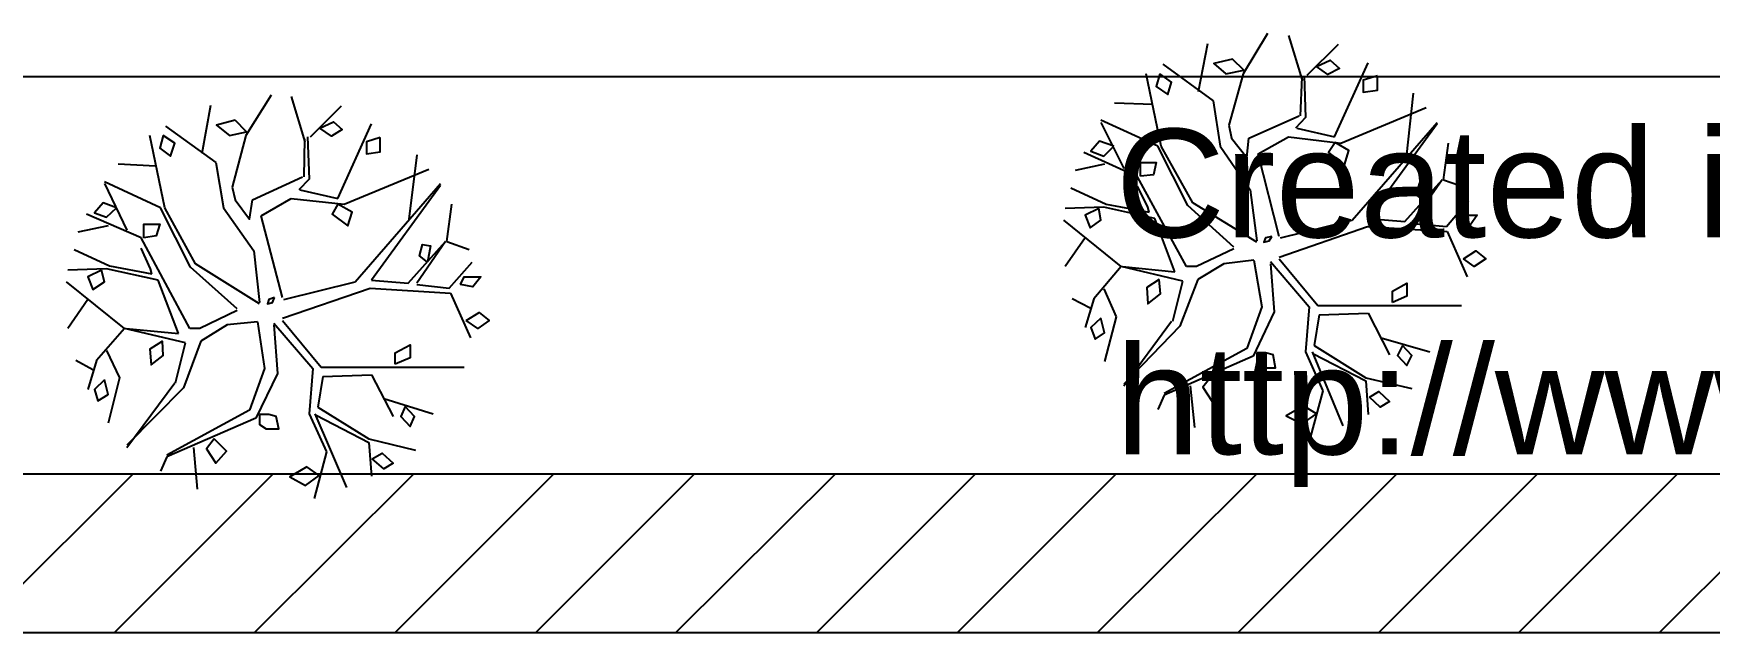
# Model space of a CAD drawing. Header units: millimetres. Extents: x 43 to 258, y 87 to 343.
# Drawn here: x 170.96 to 195.67, y 87.46 to 96.3 of the extents above; entities that cross this region are included whole.
import ezdxf

# ---------------------------------------------------------------- set-up
doc = ezdxf.new("R2010")
doc.units = ezdxf.units.MM
doc.header["$MEASUREMENT"] = 0
doc.layers.get('0').update_dxf_attribs({"linetype": 'CONTINUOUS'})
doc.layers.add('201CBD0', color=7, linetype='CONTINUOUS')
doc.styles.add('201CC60', font='Arial.ttf')

# ---------------------------------------------------------------- blocks, each defined once
blk = doc.blocks.new('1FED230')
at = {"layer": '201CBD0', "color": 0, "true_color": 0x000001, "style": '201CC60'}
for s, p in [('Created in Free Online PDF to DWG Converter by CADSoftTools', (0, 0)), ('http://www.cadsofttools.com/pdf-to-dwg-online/', (0, -2))]:
    blk.add_text(s, height=1, dxfattribs=at).set_placement(p)

msp = doc.modelspace()

# ---------------------------------------------------------------- linework, layer by layer
at = {"color": 0, "linetype": 'Continuous', "lineweight": 25, "true_color": 0x70954a}
for p, q in [((188.136, 95.44), (188.274, 96.15)), ((189.152, 96.298), (188.793, 95.705)), ((189.459, 96.266), (189.66, 95.61)), ((189.734, 95.684), (190.2, 96.139)), ((190.137, 94.774), (190.634, 95.864)), ((187.586, 94.636), (187.364, 95.705)), ((187.607, 95.843), (188.348, 95.303)), ((188.793, 95.705), (188.581, 94.943)), ((189.639, 95.081), (189.66, 95.652)), ((189.692, 95.673), (189.713, 95.059)), ((174.463, 95.388), (174.092, 94.795)), ((174.759, 95.366), (174.96, 94.7)), ((191.301, 95.419), (191.195, 94.467)), ((173.447, 94.53), (173.574, 95.239)), ((175.045, 94.774), (175.5, 95.229)), ((187.459, 95.25), (186.898, 95.271)), ((188.348, 95.303), (188.454, 94.636)), ((190.232, 94.678), (191.491, 95.208)), ((172.907, 94.932), (173.648, 94.393)), ((175.447, 93.864), (175.944, 94.964)), ((187.533, 94.636), (186.697, 95.017)), ((186.697, 94.985), (187.036, 94.308)), ((188.877, 94.753), (189.618, 95.081)), ((189.713, 95.059), (189.565, 94.901)), ((189.586, 94.901), (190.137, 94.774)), ((190.401, 93.546), (191.65, 94.985)), ((191.65, 94.964), (190.634, 93.567)), ((172.896, 93.726), (172.674, 94.795)), ((174.092, 94.795), (173.891, 94.033)), ((174.95, 94.181), (174.96, 94.742)), ((175.002, 94.774), (175.024, 94.149)), ((187.978, 93.758), (187.533, 94.636)), ((188.052, 93.8), (187.586, 94.636)), ((188.454, 94.636), (188.898, 93.991)), ((189.015, 94.52), (189.459, 94.774)), ((189.459, 94.774), (190.232, 94.678)), ((191.745, 94.139), (191.819, 94.678)), ((173.648, 94.393), (173.764, 93.726)), ((176.611, 94.509), (176.495, 93.557)), ((187.237, 94.181), (186.443, 94.541)), ((189.322, 93.303), (189.015, 94.52)), ((172.759, 94.34), (172.208, 94.372)), ((174.188, 93.842), (174.928, 94.181)), ((175.024, 94.149), (174.875, 93.991)), ((175.542, 93.779), (176.791, 94.297)), ((186.75, 94.372), (186.316, 94.276)), ((187.956, 92.858), (187.237, 94.181)), ((191.174, 93.525), (191.724, 94.139)), ((191.724, 94.139), (191.301, 93.525)), ((191.745, 94.139), (192.084, 94.022)), ((172.833, 93.726), (172.007, 94.107)), ((172.007, 94.086), (172.335, 93.398)), ((174.886, 93.991), (175.447, 93.864)), ((175.701, 92.636), (176.96, 94.086)), ((176.96, 94.054), (175.944, 92.657)), ((186.253, 94.022), (186.771, 93.779)), ((187.385, 93.737), (187.237, 94.043)), ((188.898, 93.991), (188.994, 93.239)), ((173.277, 92.848), (172.833, 93.726)), ((173.351, 92.9), (172.896, 93.726)), ((173.764, 93.726), (174.209, 93.091)), ((174.315, 93.61), (174.759, 93.864)), ((174.759, 93.864), (175.542, 93.779)), ((177.056, 93.229), (177.13, 93.779)), ((186.739, 93.737), (186.168, 93.715)), ((187.491, 93.567), (186.739, 93.737)), ((186.771, 93.779), (187.406, 93.662)), ((187.406, 93.662), (187.385, 93.737)), ((188.655, 93.144), (187.978, 93.758)), ((188.994, 93.218), (188.052, 93.8)), ((191.788, 93.451), (192.116, 93.832)), ((172.06, 93.461), (171.616, 93.366)), ((172.547, 93.281), (171.743, 93.631)), ((174.632, 92.403), (174.315, 93.61)), ((186.993, 92.858), (186.147, 93.546)), ((187.787, 92.784), (187.491, 93.567)), ((189.322, 92.996), (190.623, 93.451)), ((189.343, 93.281), (190.401, 93.546)), ((190.623, 93.451), (191.798, 93.377)), ((190.634, 93.567), (191.174, 93.525)), ((191.301, 93.493), (191.788, 93.451)), ((173.267, 91.948), (172.547, 93.281)), ((176.484, 92.615), (177.034, 93.229)), ((177.034, 93.229), (176.611, 92.615)), ((177.056, 93.229), (177.384, 93.112)), ((186.464, 93.281), (186.168, 92.858)), ((191.798, 93.377), (192.095, 92.71)), ((171.563, 93.112), (172.081, 92.869)), ((172.685, 92.826), (172.547, 93.133)), ((174.293, 92.308), (173.351, 92.9)), ((174.209, 93.091), (174.293, 92.329)), ((177.087, 92.541), (177.426, 92.922)), ((188.655, 93.123), (188.105, 92.858)), ((188.507, 92.9), (188.126, 92.668)), ((188.951, 92.953), (188.507, 92.9)), ((188.951, 92.953), (189.068, 92.265)), ((189.195, 92.932), (189.766, 92.265)), ((189.195, 92.9), (189.248, 92.191)), ((189.322, 92.975), (189.893, 92.287)), ((172.039, 92.826), (171.468, 92.805)), ((172.801, 92.657), (172.039, 92.826)), ((172.081, 92.869), (172.706, 92.752)), ((172.706, 92.752), (172.685, 92.826)), ((173.097, 91.874), (172.801, 92.657)), ((173.965, 92.234), (173.277, 92.848)), ((175.944, 92.657), (176.484, 92.615)), ((186.993, 92.858), (186.591, 92.382)), ((187.904, 92.646), (186.993, 92.858)), ((187.015, 92.858), (187.787, 92.784)), ((187.755, 92.054), (187.904, 92.646)), ((188.126, 92.668), (187.861, 91.98)), ((188.105, 92.858), (187.956, 92.858)), ((172.304, 91.948), (171.446, 92.636)), ((174.632, 92.096), (175.923, 92.541)), ((174.653, 92.371), (175.701, 92.636)), ((175.923, 92.541), (177.109, 92.467)), ((176.611, 92.594), (177.087, 92.541)), ((177.109, 92.467), (177.405, 91.81)), ((186.739, 92.53), (186.919, 92.117)), ((171.764, 92.371), (171.468, 91.948)), ((173.965, 92.213), (173.415, 91.948)), ((186.538, 92.244), (186.274, 92.382)), ((186.591, 92.382), (186.464, 91.959)), ((189.068, 92.265), (188.845, 91.652)), ((189.248, 92.191), (188.941, 91.535)), ((189.766, 92.265), (189.713, 91.599)), ((189.914, 92.149), (189.84, 91.694)), ((189.893, 92.287), (192.01, 92.287)), ((189.914, 92.149), (190.634, 92.17)), ((190.634, 92.17), (190.952, 91.556)), ((172.304, 91.948), (171.891, 91.472)), ((173.203, 91.736), (172.304, 91.948)), ((172.325, 91.948), (173.097, 91.874)), ((173.415, 91.948), (173.267, 91.948)), ((173.817, 92.001), (173.426, 91.757)), ((174.262, 92.043), (173.817, 92.001)), ((174.262, 92.043), (174.367, 91.355)), ((174.505, 92.022), (175.077, 91.355)), ((174.505, 92.001), (174.558, 91.281)), ((174.632, 92.064), (175.204, 91.376)), ((186.919, 92.117), (186.75, 91.461)), ((187.036, 91.101), (187.734, 92.054)), ((187.861, 91.98), (187.036, 91.122)), ((173.055, 91.144), (173.203, 91.736)), ((173.426, 91.757), (173.172, 91.07)), ((189.84, 91.694), (190.602, 91.218)), ((190.825, 91.81), (191.544, 91.599)), ((171.838, 91.334), (171.584, 91.472)), ((171.891, 91.472), (171.764, 91.048)), ((172.039, 91.62), (172.23, 91.218)), ((188.845, 91.652), (187.628, 90.985)), ((188.941, 91.535), (187.628, 90.964)), ((189.713, 91.599), (189.967, 91.027)), ((189.809, 91.599), (190.264, 90.509)), ((189.819, 91.578), (190.602, 91.175)), ((172.23, 91.218), (172.06, 90.551)), ((174.367, 91.355), (174.145, 90.741)), ((174.558, 91.281), (174.24, 90.625)), ((175.077, 91.355), (175.024, 90.689)), ((175.225, 91.239), (175.151, 90.784)), ((175.204, 91.376), (177.31, 91.376)), ((175.225, 91.239), (175.944, 91.26)), ((175.944, 91.26), (176.262, 90.646)), ((190.602, 91.218), (191.28, 91.059)), ((190.602, 91.175), (190.634, 90.678)), ((172.335, 90.191), (173.045, 91.144)), ((173.172, 91.07), (172.335, 90.223)), ((187.628, 90.964), (187.533, 90.752)), ((188.009, 91.101), (188.073, 90.487)), ((189.967, 91.027), (189.787, 90.35)), ((174.145, 90.741), (172.928, 90.075)), ((175.024, 90.689), (175.278, 90.128)), ((175.108, 90.689), (175.574, 89.598)), ((175.129, 90.667), (175.902, 90.265)), ((175.151, 90.784), (175.902, 90.318)), ((176.124, 90.911), (176.855, 90.689)), ((174.24, 90.625), (172.928, 90.054)), ((173.32, 90.191), (173.373, 89.577)), ((175.902, 90.318), (176.59, 90.149)), ((175.902, 90.265), (175.944, 89.768)), ((172.928, 90.054), (172.833, 89.842)), ((175.278, 90.128), (175.098, 89.44))]:
    msp.add_line(p, q, dxfattribs=at)
at = {"color": 0, "linetype": 'Continuous', "lineweight": 25, "true_color": 0x000007}
for p, q in [((157.963, 95.663), (235.264, 95.663)), ((157.963, 89.8), (235.264, 89.8)), ((170.081, 87.461), (172.431, 89.8)), ((172.156, 87.461), (174.494, 89.8)), ((174.219, 87.461), (176.569, 89.8)), ((176.294, 87.461), (178.633, 89.8)), ((178.368, 87.461), (180.707, 89.8)), ((180.432, 87.461), (182.781, 89.8)), ((182.506, 87.461), (184.845, 89.8)), ((184.58, 87.461), (186.919, 89.8)), ((186.644, 87.461), (188.994, 89.8)), ((188.718, 87.461), (191.057, 89.8)), ((190.793, 87.461), (193.132, 89.8)), ((192.857, 87.461), (195.195, 89.8)), ((194.931, 87.461), (197.27, 89.8)), ((157.963, 87.461), (237.603, 87.461))]:
    msp.add_line(p, q, dxfattribs=at)
at = {"color": 0, "linetype": 'Continuous', "lineweight": 25, "true_color": 0x70954a}
for points in [[(188.634, 95.917), (188.359, 95.853), (188.539, 95.705), (188.803, 95.758)], [(189.872, 95.811), (190.073, 95.906), (190.211, 95.779), (190.041, 95.694)], [(187.565, 95.705), (187.512, 95.515), (187.681, 95.398), (187.734, 95.578)], [(190.772, 95.673), (190.56, 95.61), (190.56, 95.43), (190.772, 95.462)], [(173.934, 95.017), (173.658, 94.943), (173.849, 94.795), (174.103, 94.848)], [(175.182, 94.901), (175.383, 94.996), (175.51, 94.88), (175.352, 94.784)], [(172.875, 94.795), (172.822, 94.604), (172.981, 94.488), (173.045, 94.678)], [(176.071, 94.763), (175.87, 94.7), (175.87, 94.52), (176.071, 94.551)], [(186.888, 94.636), (186.676, 94.71), (186.549, 94.562), (186.739, 94.488)], [(190.147, 94.689), (190.052, 94.541), (190.285, 94.361), (190.348, 94.573)], [(187.279, 94.192), (187.279, 94.393), (187.512, 94.393), (187.47, 94.213)], [(191.46, 93.832), (191.343, 93.916), (191.396, 94.096), (191.512, 94.065)], [(172.187, 93.726), (171.986, 93.8), (171.859, 93.652), (172.039, 93.588)], [(175.447, 93.779), (175.362, 93.631), (175.595, 93.461), (175.659, 93.662)], [(186.665, 93.715), (186.464, 93.62), (186.538, 93.43), (186.697, 93.546)], [(172.589, 93.281), (172.589, 93.483), (172.822, 93.483), (172.769, 93.313)], [(191.946, 93.493), (192.01, 93.62), (192.243, 93.62), (192.137, 93.472)], [(176.77, 92.922), (176.653, 93.017), (176.696, 93.186), (176.812, 93.165)], [(189.216, 93.303), (189.121, 93.281), (189.099, 93.218), (189.174, 93.239)], [(192.042, 92.975), (192.222, 93.091), (192.37, 92.975), (192.2, 92.858)], [(171.965, 92.805), (171.764, 92.71), (171.838, 92.519), (172.007, 92.636)], [(177.257, 92.594), (177.31, 92.71), (177.553, 92.71), (177.437, 92.562)], [(187.554, 92.668), (187.374, 92.551), (187.385, 92.308), (187.575, 92.456)], [(174.516, 92.403), (174.431, 92.371), (174.41, 92.308), (174.484, 92.329)], [(190.994, 92.329), (190.994, 92.498), (191.206, 92.615), (191.206, 92.424)], [(177.341, 92.064), (177.532, 92.181), (177.68, 92.064), (177.511, 91.948)], [(186.697, 92.096), (186.549, 91.959), (186.612, 91.789), (186.75, 91.884)], [(172.865, 91.757), (172.674, 91.641), (172.695, 91.408), (172.875, 91.546)], [(176.294, 91.419), (176.294, 91.588), (176.516, 91.705), (176.516, 91.514)], [(191.142, 91.694), (191.068, 91.546), (191.206, 91.398), (191.28, 91.546)], [(188.994, 91.588), (188.994, 91.44), (189.089, 91.366), (189.269, 91.366), (189.237, 91.556), (189.121, 91.588)], [(172.007, 91.186), (171.859, 91.048), (171.912, 90.879), (172.06, 90.974)], [(188.316, 91.228), (188.2, 91.08), (188.337, 90.868), (188.507, 91.048)], [(190.655, 90.932), (190.793, 91.017), (190.952, 90.868), (190.814, 90.784)], [(174.293, 90.678), (174.293, 90.53), (174.389, 90.466), (174.579, 90.466), (174.537, 90.646), (174.431, 90.678)], [(176.442, 90.794), (176.378, 90.646), (176.516, 90.498), (176.579, 90.646)], [(189.872, 90.689), (189.682, 90.805), (189.428, 90.657), (189.66, 90.54)], [(173.627, 90.318), (173.51, 90.17), (173.648, 89.958), (173.807, 90.138)], [(175.955, 90.022), (176.103, 90.106), (176.262, 89.958), (176.124, 89.874)], [(175.172, 89.778), (174.992, 89.905), (174.738, 89.757), (174.971, 89.63)]]:
    msp.add_lwpolyline(points, close=True, dxfattribs=at)
for points in [[(188.581, 94.943), (188.623, 94.753), (188.845, 94.467), (188.877, 94.753)], [(173.891, 94.033), (173.934, 93.842), (174.145, 93.557), (174.188, 93.842)]]:
    msp.add_lwpolyline(points, dxfattribs=at)

# ---------------------------------------------------------------- block references
at = {"layer": '201CBD0', "color": 0, "true_color": 0x000000, "xscale": 1.600550116702974, "yscale": 1.600550116702974, "zscale": 1.600550116702974}
msp.add_blockref('1FED230', (186.911, 93.29), dxfattribs=at)

doc.saveas('drawing.dxf')
